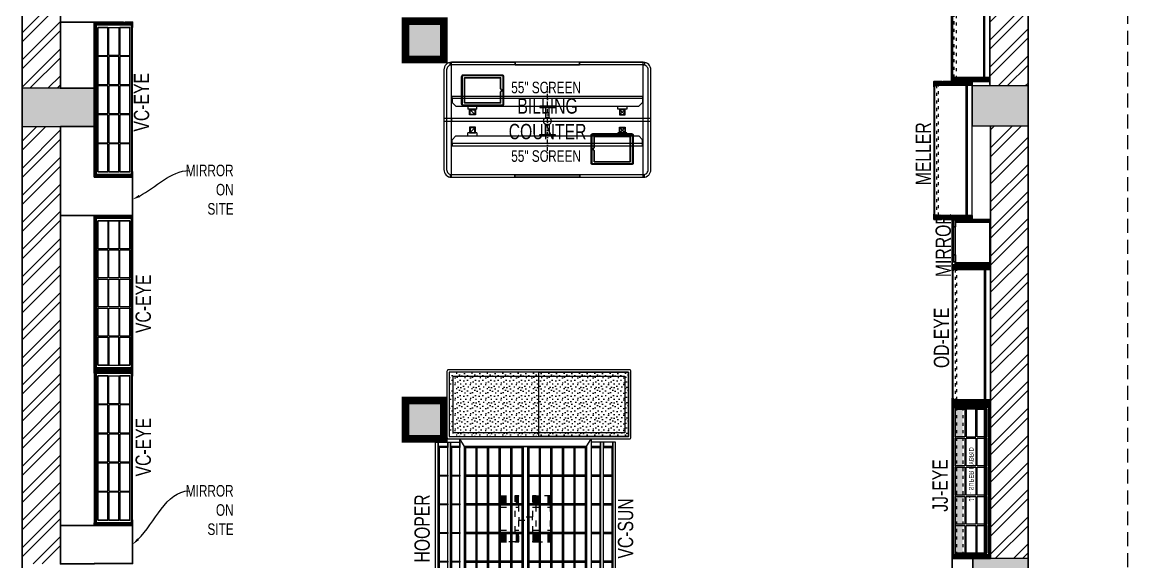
# Model space of a CAD drawing. Header units: feet. Extents: x 3067008 to 3074218, y -5466580 to -5451130.
# Drawn here: x 3067008 to 3074218, y -5462051 to -5458534 of the extents above; entities that cross this region are included whole.
import ezdxf
from ezdxf import colors
from ezdxf.entities.mleader import LeaderData, LeaderLine
from ezdxf.math import Vec2, Vec3

# ---------------------------------------------------------------- set-up
doc = ezdxf.new("R2010")
doc.units = ezdxf.units.FT
doc.header["$LTSCALE"] = 33
doc.header["$MEASUREMENT"] = 0
for name, pattern in [('a_p6_plan_L18$0$HIDDEN', [0.375, 0.25, -0.125]), ('ACAD_ISO03W100', [30, 12, -18]), ('DASHDOT2', [0.5, 0.25, -0.125, 0, -0.125]), ('HIDDEN2', [4.7625, 3.175, -1.5875]), ('HIDDENX2', [0.75, 0.5, -0.25])]:
    doc.linetypes.add(name, pattern=pattern)
for name, color, linetype, lineweight in [('A-COL', 243, 'Continuous', 9), ('beam', 90, 'Continuous', 9), ('column hatch', 5, 'Continuous', 0), ('LENS-DIM', 252, 'Continuous', 5), ('LENS-HATCH', 251, 'Continuous', 5), ('LENS-PARTITION', 21, 'Continuous', 25), ('LENS-TEXT', 31, 'Continuous', 5), ('LENS_TEXT', 31, 'Continuous', 5), ('LK-EQPMT', 3, 'Continuous', 18), ('LK-FF&E FLOOR', 1, 'Continuous', 9), ('LK-FF&E WALL', 1, 'Continuous', 9), ('LK-IT', 3, 'Continuous', 18), ('LK-MIRROR', 133, 'Continuous', 13), ('LN-ELEVATION-1', 81, 'Continuous', 25), ('LN-ELEVATION-2', 103, 'Continuous', 20), ('LN-ELEVATION-3', 125, 'Continuous', 18), ('LN-ELEVATION-4', 145, 'Continuous', 13), ('LN-ELEVATION-5', 167, 'Continuous', 5), ('LN-HATCH', 251, 'Continuous', 0), ('PLANO-TXT', 252, 'Continuous', 5)]:
    doc.layers.add(name, color=color, linetype=linetype, lineweight=lineweight)
doc.layers.add('A-WALL', color=1, linetype='Continuous')
doc.styles.add('LK TXT', font='GILC____.TTF', dxfattribs={"height": 100})
doc.styles.get("Standard").update_dxf_attribs({"font": 'GILC____.TTF'})
pattern_1 = [(45, (7858558.917, 3503823.203), (-4.4901280605, 4.4901280605), [])]
pattern_2 = [(45, (4208834.247, 1706614.74), (-4.4901280605, 4.4901280605), [])]
pattern_3 = [(45, (4209134.247, 1706614.74), (-4.4901280605, 4.4901280605), [])]
pattern_4 = [(45, (-22641017.7406, 5157647.994), (-4.4901280605, 4.4901280605), [])]
pattern_5 = [(45, (4210053.0415, 1706864.74), (-4.4901280605, 4.4901280605), [])]

# ---------------------------------------------------------------- blocks, each defined once
blk = doc.blocks.new('VC HD 1010')
at = {"layer": 'LN-HATCH', "ltscale": 0.5}
h = blk.add_hatch(dxfattribs=at)
h.set_pattern_fill('ANSI31', color=256, scale=2)
h.set_pattern_definition([(45, (3761554.586, 1795022.936), (-4.490128061, 4.490128061), [])])
h.paths.add_polyline_path([(-505.2, 24), (-505.2, -166), (-499.2, -166), (-499.2, -176), (-505.2, -176), (-505.2, -220), (-487.2, -220), (-487.2, 24)])
h = blk.add_hatch(dxfattribs=at)
h.set_pattern_fill('ANSI31', color=256, scale=2)
h.set_pattern_definition(pattern_1)
h.paths.add_polyline_path([(504.8, 24), (504.8, -166), (498.8, -166), (498.8, -176), (504.8, -176), (504.8, -220), (486.8, -220), (486.8, 24)])
h = blk.add_hatch(dxfattribs=at)
h.set_pattern_fill('ANSI31', color=256, scale=2)
h.set_pattern_definition([(45, (7858741.917, 3503823.203), (-4.4901280605, 4.4901280605), [])])
h.paths.add_polyline_path([(-470.2, -220), (-470.2, -226), (-505.2, -226), (-505.2, -220)])
h = blk.add_hatch(dxfattribs=at)
h.set_pattern_fill('ANSI31', color=256, scale=2)
h.set_pattern_definition(pattern_1)
h.paths.add_polyline_path([(476.8, -220), (476.8, -226), (511.8, -226), (511.8, -220)])
at = {"layer": 'LN-ELEVATION-1', "ltscale": 0.5}
for points in [[(-505.2, 24), (-505.2, -166), (-499.2, -166), (-499.2, -176), (-505.2, -176), (-505.2, -220), (-487.2, -220), (-487.2, 24)], [(486.8, 12), (-487.2, 12), (-487.2, 18), (486.8, 18)], [(504.8, 24), (504.8, -166), (498.8, -166), (498.8, -176), (504.8, -176), (504.8, -220), (486.8, -220), (486.8, 24)], [(-470.2, -220), (-470.2, -226), (-505.2, -226), (-505.2, -220)], [(469.8, -220), (469.8, -226), (504.8, -226), (504.8, -220)]]:
    blk.add_lwpolyline(points, close=True, dxfattribs=at)
at = {"layer": 'LN-ELEVATION-2', "ltscale": 0.5}
blk.add_lwpolyline([(470.2, 0), (-470.2, 0), (-470.2, -208), (470.2, -208)], close=True, dxfattribs=at)
at = {"layer": 'LN-ELEVATION-3', "ltscale": 0.5}
for p, q in [((-487.2, 24), (486.8, 24)), ((-470.2, -220), (469.8, -220)), ((469.8, -226), (-470.2, -226))]:
    blk.add_line(p, q, dxfattribs=at)
for points in [[(-470.2, 0), (-288.5, 0), (-288.5, -64), (-470.2, -64)], [(-280.5, 0), (-98.8, 0), (-98.8, -64), (-280.5, -64)], [(-90.8, 0), (90.8, 0), (90.8, -64), (-90.8, -64)], [(98.8, 0), (280.5, 0), (280.5, -64), (98.8, -64)], [(288.5, 0), (470.2, 0), (470.2, -64), (288.5, -64)], [(-470.2, -136), (-288.5, -136), (-288.5, -72), (-470.2, -72)], [(-280.5, -72), (-98.8, -72), (-98.8, -136), (-280.5, -136)], [(-90.8, -72), (90.8, -72), (90.8, -136), (-90.8, -136)], [(98.8, -72), (280.5, -72), (280.5, -136), (98.8, -136)], [(288.5, -72), (470.2, -72), (470.2, -136), (288.5, -136)], [(-470.2, -144), (-288.5, -144), (-288.5, -208), (-470.2, -208)], [(-280.5, -144), (-98.8, -144), (-98.8, -208), (-280.5, -208)], [(-90.8, -144), (90.8, -144), (90.8, -208), (-90.8, -208)], [(98.8, -144), (280.5, -144), (280.5, -208), (98.8, -208)], [(288.5, -144), (470.2, -144), (470.2, -208), (288.5, -208)]]:
    blk.add_lwpolyline(points, close=True, dxfattribs=at)
blk = doc.blocks.new('A$Ceb5d2849')
at = {"layer": 'column hatch'}
h = blk.add_hatch(color=8, dxfattribs=at)
h.dxf.hatch_style = 1
h.paths.add_polyline_path([(-1933, -259.4), (-2403, -259.4), (-2403, -529.4), (-1933, -529.4)])
h.paths.add_polyline_path([(-1933, -3449.4), (-2403, -3449.4), (-2403, -3699.4), (-1933, -3699.4)])
h = blk.add_hatch(color=8, dxfattribs=at)
h.dxf.hatch_style = 1
h.paths.add_polyline_path([(4157, -9854.4), (3532, -9854.4), (3532, -10131.4), (3842, -10131.4), (4157, -10131.4)])
h.paths.add_polyline_path([(4157, -6514.4), (3797, -6514.4), (3797, -6769.4), (4157, -6769.4)])
h.paths.add_polyline_path([(4157, -3434.4), (3792, -3434.4), (3792, -3694.4), (4157, -3694.4)])
h.paths.add_polyline_path([(4157, -224.4), (3787, -224.4), (3787, -474.4), (4157, -474.4)])
h = blk.add_hatch(color=8, dxfattribs=at)
h.dxf.hatch_style = 1
h.paths.add_polyline_path([(347, -3011.4), (97, -3011.4), (97, -3261.4), (347, -3261.4)])
h.paths.add_polyline_path([(347, -5484.4), (97, -5484.4), (97, -5734.4), (347, -5734.4)])
at = {"layer": 'LN-HATCH'}
h = blk.add_hatch(dxfattribs=at)
h.set_pattern_fill('ANSI32', color=256, scale=333, angle=180)
h.set_pattern_definition([(225, (-4855153.92, 5277309.77), (88.2999593, -88.2999593), []), (225, (-4855212.79, 5277309.77), (88.2999593, -88.2999593), [])])
edge = h.paths.add_edge_path()
edge.add_line((3912, -6821.4), (3912, -9854.4))
edge.add_line((3912, -9854.4), (4157, -9854.4))
edge.add_line((4157, -9854.4), (4157, -6769.4))
edge.add_line((4157, -6769.4), (3912, -6769.4))
edge = h.paths.add_edge_path()
edge.add_line((4157, -3694.4), (3912, -3694.4))
edge.add_line((3912, -3694.4), (3912, -6514.4))
edge.add_line((3912, -6514.4), (4157, -6514.4))
edge.add_line((4157, -6571.4), (4157, -3698.3))
h.paths.add_polyline_path([(4157, -474.4), (3907, -474.4), (3907, -3434.4), (4157, -3434.4)])
h.paths.add_polyline_path([(4157, 1955.6), (367, 1955.6), (367, 1705.6), (3907, 1705.6), (3907, -224.4), (4157, -224.4)])
edge = h.paths.add_edge_path()
edge.add_line((-2403, 2980.6), (-2153, 2980.6))
edge.add_line((-2183, 2980.6), (-2183, 4135.6))
edge.add_line((-2183, 4135.6), (-883, 4135.6))
edge.add_line((-883, 4135.6), (-883, 1705.6))
edge.add_line((-883, 1705.6), (132, 1705.6))
edge.add_line((132, 1705.6), (132, 1955.6))
edge.add_line((132, 1955.6), (-633, 1955.6))
edge.add_line((-633, 1955.6), (-633, 4385.6))
edge.add_line((-633, 4385.6), (-2403, 4385.6))
edge.add_line((-2403, 4385.6), (-2403, 2987.8))
edge = h.paths.add_edge_path()
edge.add_line((-2403, 2698.6), (-2403, -291.4))
edge.add_line((-2403, -259.4), (-2183, -259.4))
edge.add_line((-2183, -259.4), (-2183, 2695.6))
edge.add_line((-2183, 2695.6), (-2403, 2695.6))
h.paths.add_polyline_path([(-2153, -529.4), (-2403, -529.4), (-2403, -3449.4), (-2153, -3449.4)])
edge = h.paths.add_edge_path()
edge.add_line((-2403, -6548.4), (-2153, -6548.4))
edge.add_line((-2153, -6571.4), (-2153, -3699.4))
edge.add_line((-2153, -3699.4), (-2403, -3699.4))
edge.add_line((-2403, -3699.4), (-2403, -6571.4))
edge = h.paths.add_edge_path()
edge.add_line((-2403, -6791.4), (-2403, -9911.4))
edge.add_line((-2403, -9876.4), (-2153, -9876.4))
edge.add_line((-2153, -9876.4), (-2153, -6796.4))
edge.add_line((-2153, -6796.4), (-2403, -6796.4))
at = {"layer": 'A-COL'}
for p, q in [((-1933, -3449.4), (-2403, -3449.4)), ((-1933, -3699.4), (-1933, -3449.4)), ((4157, -3434.4), (3792, -3434.4)), ((3792, -3434.4), (3792, -3694.4)), ((3907, -3424.4), (3907, -3434.4)), ((-2403, -3699.4), (-1933, -3699.4)), ((3792, -3694.4), (4157, -3694.4)), ((4157, -6514.4), (3797, -6514.4)), ((3797, -6514.4), (3797, -6769.4))]:
    blk.add_line(p, q, dxfattribs=at)
for points in [[(347, -3011.4), (97, -3011.4), (97, -3261.4), (347, -3261.4)], [(347, -5484.4), (97, -5484.4), (97, -5734.4), (347, -5734.4)]]:
    blk.add_lwpolyline(points, close=True, dxfattribs=at)
at = {"layer": 'A-WALL'}
for p, q in [((-2403, -10131.4), (-2403, 4385.6)), ((4157, 1955.6), (4157, -10131.4)), ((3907, -474.4), (3907, -3424.4)), ((-2153, -3449.4), (-2153, -529.4)), ((-2153, -6548.4), (-2153, -3699.4)), ((3912, -3694.4), (3912, -6514.4))]:
    blk.add_line(p, q, dxfattribs=at)
at = {"layer": 'beam', "linetype": 'a_p6_plan_L18$0$HIDDEN', "lineweight": 5, "ltscale": 11}
blk.add_lwpolyline([(-2403, -10131.4), (-2403, -11061.4), (4807, -11061.4), (4807, 1955.6), (4157, 1955.6)], dxfattribs=at)
blk = doc.blocks.new('MIRROR')
at = {"layer": 'LN-HATCH', "ltscale": 0.5}
h = blk.add_hatch(dxfattribs=at)
h.set_pattern_fill('ANSI31', color=256, scale=2)
h.set_pattern_definition([(45, (4060433.7416, 1708720.787), (-4.4901280605, 4.4901280605), [])])
h.paths.add_polyline_path([(212.9, 101.3), (230.9, 101.3), (230.9, -127.7), (212.9, -127.7)])
h.paths.add_polyline_path([(230.9, 95.3), (494.9, 95.3), (494.9, 101.3), (230.9, 101.3)])
h.paths.add_polyline_path([(512.9, 101.3), (494.9, 101.3), (494.9, -127.7), (512.9, -127.7)])
at = {"layer": 'Defpoints'}
blk.add_lwpolyline([(512.9, 101.3), (212.9, 101.3), (212.9, -148.7), (512.9, -148.7)], close=True, dxfattribs=at)
at = {"layer": 'LN-ELEVATION-1'}
for points in [[(212.9, 101.3), (230.9, 101.3), (230.9, -127.7), (212.9, -127.7)], [(230.9, 95.3), (494.9, 95.3), (494.9, 101.3), (230.9, 101.3)], [(512.9, 101.3), (494.9, 101.3), (494.9, -127.7), (512.9, -127.7)], [(259.9, -141.7), (259.9, -127.7), (214.9, -127.7), (214.9, -148.7), (223.9, -148.7), (223.9, -147.2), (216.4, -147.2), (216.4, -141.7)], [(442.9, -141.7), (442.9, -127.7), (487.9, -127.7), (487.9, -148.7), (478.9, -148.7), (478.9, -147.2), (486.4, -147.2), (486.4, -141.7)], [(504.9, -148.7), (504.9, -147.2), (509.4, -147.2), (509.4, -129.2), (487.9, -129.2), (487.9, -127.7), (510.9, -127.7), (510.9, -148.7)]]:
    blk.add_lwpolyline(points, close=True, dxfattribs=at)
at = {"layer": 'LN-ELEVATION-2', "color": 4, "lineweight": 0}
blk.add_lwpolyline([(216.4, -141.7), (486.4, -141.7), (486.4, -147.2), (216.4, -147.2)], close=True, dxfattribs=at)
at = {"layer": 'LN-ELEVATION-2'}
blk.add_lwpolyline([(259.9, -141.7), (442.9, -141.7), (442.9, -127.7), (259.9, -127.7)], close=True, dxfattribs=at)
at = {"layer": 'LN-ELEVATION-4', "ltscale": 0.5}
blk.add_line((478.9, -148.7), (223.9, -148.7), dxfattribs=at)
blk = doc.blocks.new('JJ SH 900')
at = {"layer": 'LN-HATCH', "ltscale": 0.5}
h = blk.add_hatch(dxfattribs=at)
h.set_pattern_fill('ANSI31', color=256, scale=50)
h.paths.add_polyline_path([(-911.8, 0), (-911.8, -190), (-905.8, -190), (-905.8, -200), (-911.8, -200), (-911.8, -244), (-886.8, -244), (-886.8, 0)])
h = blk.add_hatch(dxfattribs=at)
h.set_pattern_fill('ANSI31', color=256, scale=2)
h.set_pattern_definition(pattern_2)
h.paths.add_polyline_path([(-11.8, 0), (-11.8, -190), (-17.8, -190), (-17.8, -200), (-11.8, -200), (-11.8, -244), (-36.8, -244), (-36.8, 0)])
h = blk.add_hatch(dxfattribs=at)
h.set_pattern_fill('ANSI31', color=256, scale=2)
h.set_pattern_definition(pattern_3)
h.paths.add_polyline_path([(-36.8, -40), (-886.8, -40), (-886.8, -34), (-36.8, -34)])
h = blk.add_hatch(dxfattribs=at)
h.set_pattern_fill('ANSI31', color=256, scale=2)
h.set_pattern_definition(pattern_3)
h.paths.add_polyline_path([(-876.8, -244), (-876.8, -250), (-911.8, -250), (-911.8, -244)])
h = blk.add_hatch(dxfattribs=at)
h.set_pattern_fill('ANSI31', color=256, scale=2)
h.set_pattern_definition(pattern_2)
h.paths.add_polyline_path([(-46.8, -244), (-46.8, -250), (-11.8, -250), (-11.8, -244)])
at = {"layer": 'LN-ELEVATION-1', "ltscale": 0.5}
for points in [[(-911.8, 0), (-911.8, -190), (-905.8, -190), (-905.8, -200), (-911.8, -200), (-911.8, -244), (-886.8, -244), (-886.8, 0)], [(-11.8, 0), (-11.8, -190), (-17.8, -190), (-17.8, -200), (-11.8, -200), (-11.8, -244), (-36.8, -244), (-36.8, 0)], [(-36.8, -40), (-886.8, -40), (-886.8, -34), (-36.8, -34)], [(-876.8, -244), (-876.8, -250), (-911.8, -250), (-911.8, -244)], [(-46.8, -244), (-46.8, -250), (-11.8, -250), (-11.8, -244)]]:
    blk.add_lwpolyline(points, close=True, dxfattribs=at)
at = {"layer": 'LN-ELEVATION-3', "ltscale": 0.5}
for p, q in [((-886.8, 0), (-36.8, 0)), ((-876.8, -244), (-46.8, -244)), ((-46.8, -250), (-876.8, -250))]:
    blk.add_line(p, q, dxfattribs=at)
at = {"layer": 'LN-ELEVATION-4', "linetype": 'ACAD_ISO03W100', "ltscale": 0.05}
blk.add_lwpolyline([(-886.8, -220), (-36.8, -220), (-36.8, -232), (-886.8, -232)], close=True, dxfattribs=at)
blk = doc.blocks.new('ffgd')
at = {"layer": 'LN-ELEVATION-4', "linetype": 'ACAD_ISO03W100', "ltscale": 0.1}
blk.add_lwpolyline([(0, 47.3), (0, -41.5), (-20, -41.5), (-20, 47.3)], close=True, dxfattribs=at)
at = {"layer": 'LN-ELEVATION-5', "linetype": 'ACAD_ISO03W100', "ltscale": 0.1}
for p, q in [((-159.9, 165.7), (-159.9, 47.3)), ((-159.7, 165.7), (-159.7, 47.3)), ((-159.4, 165.7), (-159.4, 47.3)), ((-159, 165.7), (-159, 47.3)), ((-158.5, 165.7), (-158.5, 47.3)), ((-157.9, 165.7), (-157.9, 47.3)), ((-157.1, 165.7), (-157.1, 47.3)), ((-156.1, 165.7), (-156.1, 47.3)), ((-154.1, 165.7), (-154.1, 47.3)), ((-151.1, 165.7), (-151.1, 47.3)), ((-146.1, 165.7), (-146.1, 47.3)), ((-141.1, 165.7), (-141.1, 47.3)), ((-135.1, 165.7), (-135.1, 47.3)), ((-128.1, 165.7), (-128.1, 47.3)), ((-120.1, 165.7), (-120.1, 47.3)), ((-111.1, 165.7), (-111.1, 47.3)), ((-102.1, 165.7), (-102.1, 47.3)), ((-85, 165.7), (-85, 47.3)), ((65, 165.7), (65, 47.3)), ((82.1, 165.7), (82.1, 47.3)), ((91.1, 165.7), (91.1, 47.3)), ((100.1, 165.7), (100.1, 47.3)), ((108.1, 165.7), (108.1, 47.3)), ((115.1, 165.7), (115.1, 47.3)), ((121.1, 165.7), (121.1, 47.3)), ((126.1, 165.7), (126.1, 47.3)), ((131.1, 165.7), (131.1, 47.3)), ((134.1, 165.7), (134.1, 47.3)), ((136.1, 165.7), (136.1, 47.3)), ((137.1, 165.7), (137.1, 47.3)), ((137.9, 165.7), (137.9, 47.3)), ((138.5, 165.7), (138.5, 47.3)), ((139, 165.7), (139, 47.3)), ((139.4, 165.7), (139.4, 47.3)), ((139.7, 165.7), (139.7, 47.3)), ((139.9, 165.7), (139.9, 47.3)), ((-159.9, -41.5), (-159.9, -159.9)), ((-159.7, -41.5), (-159.7, -159.9)), ((-159.4, -41.5), (-159.4, -159.9)), ((-159, -41.5), (-159, -159.9)), ((-158.5, -41.5), (-158.5, -159.9)), ((-157.9, -41.5), (-157.9, -159.9)), ((-157.1, -41.5), (-157.1, -159.9)), ((-156.1, -41.5), (-156.1, -159.9)), ((-154.1, -41.5), (-154.1, -159.9)), ((-151.1, -41.5), (-151.1, -159.9)), ((-146.1, -41.5), (-146.1, -159.9)), ((-141.1, -41.5), (-141.1, -159.9)), ((-135.1, -41.5), (-135.1, -159.9)), ((-128.1, -41.5), (-128.1, -159.9)), ((-120.1, -41.5), (-120.1, -159.9)), ((-111.1, -41.5), (-111.1, -159.9)), ((-102.1, -41.5), (-102.1, -159.9)), ((-85, -41.5), (-85, -159.9)), ((65, -41.5), (65, -159.9)), ((82.1, -41.5), (82.1, -159.9)), ((91.1, -41.5), (91.1, -159.9)), ((100.1, -41.5), (100.1, -159.9)), ((108.1, -41.5), (108.1, -159.9)), ((115.1, -41.5), (115.1, -159.9)), ((121.1, -41.5), (121.1, -159.9)), ((126.1, -41.5), (126.1, -159.9)), ((131.1, -41.5), (131.1, -159.9)), ((134.1, -41.5), (134.1, -159.9)), ((136.1, -41.5), (136.1, -159.9)), ((137.1, -41.5), (137.1, -159.9)), ((137.9, -41.5), (137.9, -159.9)), ((138.5, -41.5), (138.5, -159.9)), ((139, -41.5), (139, -159.9)), ((139.4, -41.5), (139.4, -159.9)), ((139.7, -41.5), (139.7, -159.9)), ((139.9, -41.5), (139.9, -159.9))]:
    blk.add_line(p, q, dxfattribs=at)
for points in [[(140, 73), (140, 165.7), (-160, 165.7), (-160, 73)], [(140, -67.1), (140, -159.9), (-160, -159.9), (-160, -67.1)]]:
    blk.add_lwpolyline(points, dxfattribs=at)
for points in [[(140, 73), (140, 47.3), (-160, 47.3), (-160, 73)], [(140, -41.5), (140, -67.1), (-160, -67.1), (-160, -41.5)]]:
    blk.add_lwpolyline(points, close=True, dxfattribs=at)
blk = doc.blocks.new('EURO 1040 x 1175')
at = {"layer": 'LN-ELEVATION-1'}
for points in [[(-470, -327.4), (470, -327.4), (470, 467.6), (-470, 467.6)], [(-470, 85.1), (470, 85.1), (470, 467.6), (-470, 467.6)], [(-283.2, 85.1), (-277.2, 85.1), (-277.2, 467.6), (-283.2, 467.6)], [(-96.4, 85.1), (-90.4, 85.1), (-90.4, 467.6), (-96.4, 467.6)], [(90.4, 85.1), (96.4, 85.1), (96.4, 467.6), (90.4, 467.6)], [(277.2, 85.1), (283.2, 85.1), (283.2, 467.6), (277.2, 467.6)], [(-470, 386.6), (-283.2, 386.6), (-283.2, 392.6), (-470, 392.6)], [(-277.2, 386.6), (-96.4, 386.6), (-96.4, 392.6), (-277.2, 392.6)], [(-90.4, 386.6), (90.4, 386.6), (90.4, 392.6), (-90.4, 392.6)], [(96.4, 386.6), (277.2, 386.6), (277.2, 392.6), (96.4, 392.6)], [(283.2, 386.6), (470, 386.6), (470, 392.6), (283.2, 392.6)], [(-470, 311.2), (-283.2, 311.2), (-283.2, 317.2), (-470, 317.2)], [(-277.2, 311.2), (-96.4, 311.2), (-96.4, 317.2), (-277.2, 317.2)], [(-90.4, 311.2), (90.4, 311.2), (90.4, 317.2), (-90.4, 317.2)], [(96.4, 311.2), (277.2, 311.2), (277.2, 317.2), (96.4, 317.2)], [(283.2, 311.2), (470, 311.2), (470, 317.2), (283.2, 317.2)], [(-470, 235.8), (-283.2, 235.8), (-283.2, 241.8), (-470, 241.8)], [(-277.2, 235.8), (-96.4, 235.8), (-96.4, 241.8), (-277.2, 241.8)], [(-90.4, 235.8), (90.4, 235.8), (90.4, 241.8), (-90.4, 241.8)], [(96.4, 235.8), (277.2, 235.8), (277.2, 241.8), (96.4, 241.8)], [(283.2, 235.8), (470, 235.8), (470, 241.8), (283.2, 241.8)], [(-470, 160.4), (-283.2, 160.4), (-283.2, 166.4), (-470, 166.4)], [(-277.2, 160.4), (-96.4, 160.4), (-96.4, 166.4), (-277.2, 166.4)], [(-90.4, 160.4), (90.4, 160.4), (90.4, 166.4), (-90.4, 166.4)], [(96.4, 160.4), (277.2, 160.4), (277.2, 166.4), (96.4, 166.4)], [(283.2, 160.4), (470, 160.4), (470, 166.4), (283.2, 166.4)], [(-470, 85.1), (470, 85.1), (470, 55.1), (-470, 55.1)], [(-470, 55.1), (470, 55.1), (470, -327.4), (-470, -327.4)], [(-283.2, 55.1), (-277.2, 55.1), (-277.2, -327.4), (-283.2, -327.4)], [(-96.4, 55.1), (-90.4, 55.1), (-90.4, -327.4), (-96.4, -327.4)], [(90.4, 55.1), (96.4, 55.1), (96.4, -327.4), (90.4, -327.4)], [(277.2, 55.1), (283.2, 55.1), (283.2, -327.4), (277.2, -327.4)], [(-470, -20.3), (-283.2, -20.3), (-283.2, -26.3), (-470, -26.3)], [(-277.2, -20.3), (-96.4, -20.3), (-96.4, -26.3), (-277.2, -26.3)], [(-90.4, -20.3), (90.4, -20.3), (90.4, -26.3), (-90.4, -26.3)], [(96.4, -20.3), (277.2, -20.3), (277.2, -26.3), (96.4, -26.3)], [(283.2, -20.3), (470, -20.3), (470, -26.3), (283.2, -26.3)], [(-470, -95.7), (-283.2, -95.7), (-283.2, -101.7), (-470, -101.7)], [(-277.2, -95.7), (-96.4, -95.7), (-96.4, -101.7), (-277.2, -101.7)], [(-90.4, -95.7), (90.4, -95.7), (90.4, -101.7), (-90.4, -101.7)], [(96.4, -95.7), (277.2, -95.7), (277.2, -101.7), (96.4, -101.7)], [(283.2, -95.7), (470, -95.7), (470, -101.7), (283.2, -101.7)], [(-470, -171.1), (-283.2, -171.1), (-283.2, -177.1), (-470, -177.1)], [(-277.2, -171.1), (-96.4, -171.1), (-96.4, -177.1), (-277.2, -177.1)], [(-90.4, -171.1), (90.4, -171.1), (90.4, -177.1), (-90.4, -177.1)], [(96.4, -171.1), (277.2, -171.1), (277.2, -177.1), (96.4, -177.1)], [(283.2, -171.1), (470, -171.1), (470, -177.1), (283.2, -177.1)], [(-470, -246.4), (-283.2, -246.4), (-283.2, -252.4), (-470, -252.4)], [(-277.2, -246.4), (-96.4, -246.4), (-96.4, -252.4), (-277.2, -252.4)], [(-90.4, -246.4), (90.4, -246.4), (90.4, -252.4), (-90.4, -252.4)], [(96.4, -246.4), (277.2, -246.4), (277.2, -252.4), (96.4, -252.4)], [(283.2, -246.4), (470, -246.4), (470, -252.4), (283.2, -252.4)]]:
    blk.add_lwpolyline(points, close=True, dxfattribs=at)
for points in [[(-283.2, 461.6), (-464, 461.6), (-464, 317.2)], [(-96.4, 461.6), (-277.2, 461.6)], [(90.4, 461.6), (-90.4, 461.6)], [(277.2, 461.6), (96.4, 461.6)], [(464, 317.2), (464, 461.6), (283.2, 461.6)], [(-464, 311.2), (-464, 241.8)], [(464, 241.8), (464, 311.2)], [(-464, 235.8), (-464, 166.4)], [(464, 166.4), (464, 235.8)], [(-464, 160.4), (-464, 91.1), (-283.2, 91.1)], [(283.2, 91.1), (464, 91.1), (464, 160.4)], [(-277.2, 91.1), (-96.4, 91.1)], [(-90.4, 91.1), (90.4, 91.1)], [(96.4, 91.1), (277.2, 91.1)], [(-464, -20.3), (-464, 49.1), (-283.2, 49.1)], [(-277.2, 49.1), (-96.4, 49.1)], [(-90.4, 49.1), (90.4, 49.1)], [(96.4, 49.1), (277.2, 49.1)], [(283.2, 49.1), (464, 49.1), (464, -20.3)], [(-464, -95.7), (-464, -26.3)], [(464, -26.3), (464, -95.7)], [(-464, -171.1), (-464, -101.7)], [(464, -101.7), (464, -171.1)], [(-283.2, -321.4), (-464, -321.4), (-464, -177.1)], [(464, -177.1), (464, -321.4), (283.2, -321.4)], [(-96.4, -321.4), (-277.2, -321.4)], [(90.4, -321.4), (-90.4, -321.4)], [(277.2, -321.4), (96.4, -321.4)]]:
    blk.add_lwpolyline(points, dxfattribs=at)
at = {"layer": 'LN-ELEVATION-2'}
blk.add_lwpolyline([(-520, -357.4), (520, -357.4), (520, 497.6), (-520, 497.6)], close=True, dxfattribs=at)
for points in [[(-470, 467.6), (-520, 497.6)], [(470, 467.6), (520, 497.6)], [(-470, -327.4), (-520, -357.4)], [(470, -327.4), (520, -357.4)]]:
    blk.add_lwpolyline(points, dxfattribs=at)
at = {"layer": 'LN-ELEVATION-3'}
for points in [[(-500, 559.6), (500, 559.6), (500, 577.6), (-500, 577.6)], [(-500, 497.6), (-470, 497.6), (-470, 559.6), (-500, 559.6)], [(470, 497.6), (500, 497.6), (500, 559.6), (470, 559.6)], [(-500, -357.4), (-470, -357.4), (-470, -419.4), (-500, -419.4)], [(470, -357.4), (500, -357.4), (500, -419.4), (470, -419.4)], [(-500, -419.4), (500, -419.4), (500, -437.4), (-500, -437.4)]]:
    blk.add_lwpolyline(points, close=True, dxfattribs=at)
at = {"layer": 'LN-ELEVATION-4'}
for points in [[(-500, 639.6), (500, 639.6), (500, 657.6), (-500, 657.6)], [(-500, 577.6), (-470, 577.6), (-470, 639.6), (-500, 639.6)], [(470, 577.6), (500, 577.6), (500, 639.6), (470, 639.6)], [(-470, 497.6), (-464, 497.6), (-464, 559.6), (-470, 559.6)], [(-464, 553.6), (-283.2, 553.6), (-283.2, 559.6), (-464, 559.6)], [(-283.2, 497.6), (-277.2, 497.6), (-277.2, 559.6), (-283.2, 559.6)], [(-277.2, 553.6), (-96.4, 553.6), (-96.4, 559.6), (-277.2, 559.6)], [(-96.4, 497.6), (-90.4, 497.6), (-90.4, 559.6), (-96.4, 559.6)], [(-90.4, 553.6), (90.4, 553.6), (90.4, 559.6), (-90.4, 559.6)], [(90.4, 497.6), (96.4, 497.6), (96.4, 559.6), (90.4, 559.6)], [(96.4, 553.6), (277.2, 553.6), (277.2, 559.6), (96.4, 559.6)], [(277.2, 497.6), (283.2, 497.6), (283.2, 559.6), (277.2, 559.6)], [(283.2, 553.6), (464, 553.6), (464, 559.6), (283.2, 559.6)], [(464, 497.6), (470, 497.6), (470, 559.6), (464, 559.6)], [(-470, -357.4), (-464, -357.4), (-464, -419.4), (-470, -419.4)], [(-283.2, -357.4), (-277.2, -357.4), (-277.2, -419.4), (-283.2, -419.4)], [(-96.4, -357.4), (-90.4, -357.4), (-90.4, -419.4), (-96.4, -419.4)], [(90.4, -357.4), (96.4, -357.4), (96.4, -419.4), (90.4, -419.4)], [(277.2, -357.4), (283.2, -357.4), (283.2, -419.4), (277.2, -419.4)], [(464, -357.4), (470, -357.4), (470, -419.4), (464, -419.4)], [(-464, -413.4), (-283.2, -413.4), (-283.2, -419.4), (-464, -419.4)], [(-277.2, -413.4), (-96.4, -413.4), (-96.4, -419.4), (-277.2, -419.4)], [(-90.4, -413.4), (90.4, -413.4), (90.4, -419.4), (-90.4, -419.4)], [(96.4, -413.4), (277.2, -413.4), (277.2, -419.4), (96.4, -419.4)], [(283.2, -413.4), (464, -413.4), (464, -419.4), (283.2, -419.4)], [(-500, -437.4), (-470, -437.4), (-470, -499.4), (-500, -499.4)], [(-500, -499.4), (500, -499.4), (500, -517.4), (-500, -517.4)], [(470, -437.4), (500, -437.4), (500, -499.4), (470, -499.4)]]:
    blk.add_lwpolyline(points, close=True, dxfattribs=at)
at = {"layer": 'LN-ELEVATION-5'}
for points in [[(-470, 577.6), (-464, 577.6), (-464, 639.6), (-470, 639.6)], [(-464, 633.6), (-283.2, 633.6), (-283.2, 639.6), (-464, 639.6)], [(-283.2, 577.6), (-277.2, 577.6), (-277.2, 639.6), (-283.2, 639.6)], [(-277.2, 633.6), (-96.4, 633.6), (-96.4, 639.6), (-277.2, 639.6)], [(-96.4, 577.6), (-90.4, 577.6), (-90.4, 639.6), (-96.4, 639.6)], [(-90.4, 633.6), (90.4, 633.6), (90.4, 639.6), (-90.4, 639.6)], [(90.4, 577.6), (96.4, 577.6), (96.4, 639.6), (90.4, 639.6)], [(96.4, 633.6), (277.2, 633.6), (277.2, 639.6), (96.4, 639.6)], [(277.2, 577.6), (283.2, 577.6), (283.2, 639.6), (277.2, 639.6)], [(283.2, 633.6), (464, 633.6), (464, 639.6), (283.2, 639.6)], [(464, 577.6), (470, 577.6), (470, 639.6), (464, 639.6)], [(-470, -437.4), (-464, -437.4), (-464, -499.4), (-470, -499.4)], [(-464, -493.4), (-283.2, -493.4), (-283.2, -499.4), (-464, -499.4)], [(-283.2, -437.4), (-277.2, -437.4), (-277.2, -499.4), (-283.2, -499.4)], [(-277.2, -493.4), (-96.4, -493.4), (-96.4, -499.4), (-277.2, -499.4)], [(-96.4, -437.4), (-90.4, -437.4), (-90.4, -499.4), (-96.4, -499.4)], [(-90.4, -493.4), (90.4, -493.4), (90.4, -499.4), (-90.4, -499.4)], [(90.4, -437.4), (96.4, -437.4), (96.4, -499.4), (90.4, -499.4)], [(96.4, -493.4), (277.2, -493.4), (277.2, -499.4), (96.4, -499.4)], [(277.2, -437.4), (283.2, -437.4), (283.2, -499.4), (277.2, -499.4)], [(283.2, -493.4), (464, -493.4), (464, -499.4), (283.2, -499.4)], [(464, -437.4), (470, -437.4), (470, -499.4), (464, -499.4)]]:
    blk.add_lwpolyline(points, close=True, dxfattribs=at)
at = {"layer": 'LENS-DIM'}
blk.add_blockref('ffgd', (10, 67.1), dxfattribs=at)
blk = doc.blocks.new('I-PAD Frame')
at = {"color": 3, "linetype": 'Continuous'}
blk.add_lwpolyline([(357868.7, -232321.1), (358122.7, -232321.1, 0.414214), (358132.7, -232311.1), (358132.7, -232129.1, 0.414214), (358122.7, -232119.1), (357868.7, -232119.1, 0.414214), (357858.7, -232129.1), (357858.7, -232311.1, 0.414214)], format="xyb", close=True, dxfattribs=at)
at = {"color": 3, "linetype": 'Continuous', "lineweight": 25}
blk.add_lwpolyline([(358113.2, -232229.7), (358113.2, -232302.1), (357878.2, -232302.1), (357878.2, -232138.1), (358113.2, -232138.1), (358113.2, -232210.6, 0.327538), (358114.6, -232212.5, -0.733799), (358114.6, -232227.8, 0.327538)], format="xyb", close=True, dxfattribs=at)
blk = doc.blocks.new('Billing Counter-1350')
at = {"color": 5, "linetype": 'HIDDENX2', "ltscale": 0.025}
for p, q in [((-625, -375), (-625, 375)), ((625, -375), (625, 375))]:
    blk.add_line(p, q, dxfattribs=at)
at = {"color": 0, "linetype": 'Continuous'}
for p, q in [((625, 375), (-625, 375)), ((675, -325), (675, 325)), ((-625, -375), (625, -375))]:
    blk.add_line(p, q, dxfattribs=at)
at = {"color": 2, "linetype": 'Continuous'}
blk.add_line((624, -375), (625, -375), dxfattribs=at)
at = {"color": 2, "linetype": 'HIDDENX2', "ltscale": 0.025}
for points in [[(-633, 375), (-212.4, 375), (-212.4, 358), (-633, 358)], [(210.3, 375), (-210.3, 375), (-210.3, 358), (210.3, 358)], [(212.3, 375), (632.9, 375), (632.9, 358), (212.3, 358)], [(-633, -375), (-212.4, -375), (-212.4, -358), (-633, -358)], [(210.3, -375), (-210.3, -375), (-210.3, -358), (210.3, -358)], [(212.3, -375), (632.9, -375), (632.9, -358), (212.3, -358)]]:
    blk.add_lwpolyline(points, close=True, dxfattribs=at)
at = {"color": 5, "linetype": 'Continuous'}
for points in [[(-555.9, 97.3), (-288.9, 97.3), (-288.9, 286.2), (-555.9, 286.2)], [(555.9, -97.3), (288.9, -97.3), (288.9, -286.2), (555.9, -286.2)]]:
    blk.add_lwpolyline(points, close=True, dxfattribs=at)
at = {"color": 5, "linetype": 'HIDDENX2', "ltscale": 0.025}
blk.add_lwpolyline([(625, 8.5), (-625, 8.5), (-625, -8.5), (625, -8.5)], close=True, dxfattribs=at)
at = {"color": 0, "linetype": 'Continuous'}
for centre, start, end in [((-625, 325), 90, 180), ((625, 325), 0, 90), ((625, -325), 270, 0)]:
    blk.add_arc(centre, 50, start, end, dxfattribs=at)
at = {"layer": 'LN-ELEVATION-2'}
blk.add_line((-675, 325), (-675, -325), dxfattribs=at)
for points in [[(625, 375), (-625, 375, 0.414214), (-675, 325), (-675, -325, 0.414214), (-625, -375), (625, -375, 0.414214), (675, -325), (675, 325, 0.414214)], [(625, 357), (-625, 357, 0.414214), (-657, 325), (-657, -325, 0.414214), (-625, -357), (625, -357, 0.414214), (657, -325), (657, 325, 0.414214)]]:
    blk.add_lwpolyline(points, format="xyb", close=True, dxfattribs=at)
blk.add_lwpolyline([(-675, -8.5), (675, -8.5), (675, 8.5), (-675, 8.5)], close=True, dxfattribs=at)
blk.add_arc((-625, -325), 50, 180, 270, dxfattribs=at)
at = {"color": 2, "linetype": 'Continuous', "xscale": -1, "rotation": 180}
blk.add_blockref('I-PAD Frame', (-358418.2, -232028.4), dxfattribs=at)
at = {"color": 2, "linetype": 'Continuous', "xscale": -1}
blk.add_blockref('I-PAD Frame', (358418.2, 232028.4), dxfattribs=at)
at = {"layer": 'LENS-TEXT', "color": 0, "linetype": 'Continuous', "ltscale": 3, "insert": (1, 5.6), "char_height": 100, "attachment_point": 5, "style": 'LK TXT'}
blk.add_mtext_dynamic_manual_height_columns('BILLING COUNTER', width=353.056, gutter_width=0.5, heights=[0], dxfattribs=at)
blk = doc.blocks.new('55INCH')
at = {"layer": 'LK-EQPMT', "ltscale": 12}
for p, q in [((2111558.8, 1135690.5), (2111583.2, 1135690.5)), ((2111583.2, 1135690.5), (2111607.7, 1135666)), ((2111607.7, 1134473.9), (2111607.7, 1135666)), ((2111607.7, 1135587.9), (2111627.2, 1135587.9)), ((2111627.2, 1135587.9), (2111627.2, 1135529.3)), ((2111627.2, 1135529.3), (2111607.7, 1135529.3)), ((2111627.2, 1134610.6), (2111607.7, 1134610.6)), ((2111627.2, 1134610.6), (2111627.2, 1134552)), ((2111607.7, 1134552), (2111627.2, 1134552)), ((2111558.8, 1134449.5), (2111583.2, 1134449.5)), ((2111583.2, 1134449.5), (2111607.7, 1134473.9))]:
    blk.add_line(p, q, dxfattribs=at)
at = {"layer": 'LK-EQPMT'}
for p, q in [((2111661.6, 1135543.3), (2111631, 1135573.9)), ((2111661.6, 1135573.9), (2111631, 1135543.3)), ((2111661.6, 1134597.1), (2111631, 1134566.5))]:
    blk.add_line(p, q, dxfattribs=at)
at = {"layer": 'LK-EQPMT', "ltscale": 12}
blk.add_lwpolyline([(2111542.6, 1135690.5), (2111558.8, 1135690.5), (2111558.8, 1134449.5), (2111542.6, 1134449.5)], close=True, dxfattribs=at)
at = {"layer": 'LK-EQPMT'}
for points in [[(2111627.2, 1135577.7), (2111627.2, 1135539.5), (2111665.4, 1135539.5), (2111665.4, 1135577.7)], [(2111631, 1135573.9), (2111631, 1135543.3), (2111661.6, 1135543.3), (2111661.6, 1135573.9)], [(2111627.2, 1134562.7), (2111627.2, 1134600.9), (2111665.4, 1134600.9), (2111665.4, 1134562.7)], [(2111631, 1134566.5), (2111631, 1134597.1), (2111661.6, 1134597.1), (2111661.6, 1134566.5)]]:
    blk.add_lwpolyline(points, close=True, dxfattribs=at)
blk = doc.blocks.new('JJ SHD 1010')
h = blk.add_hatch(color=177)
h.dxf.hatch_style = 1
h.paths.add_polyline_path([(992, 68), (25, 68), (25, 18), (992, 18)])
at = {"layer": 'LN-HATCH', "ltscale": 0.5}
h = blk.add_hatch(dxfattribs=at)
h.set_pattern_fill('ANSI31', color=256, scale=2)
h.set_pattern_definition(pattern_4)
h.paths.add_polyline_path([(7, 250), (7, 60), (13, 60), (13, 50), (7, 50), (7, 6), (25, 6), (25, 250)])
h = blk.add_hatch(dxfattribs=at)
h.set_pattern_fill('ANSI31', color=256, scale=2)
h.set_pattern_definition([(45, (-26738022.0714, 3448847.7265), (-4.4901280605, 4.4901280605), [])])
h.paths.add_polyline_path([(1017, 250), (1017, 60), (1011, 60), (1011, 50), (1017, 50), (1017, 6), (999, 6), (999, 250)])
h = blk.add_hatch(dxfattribs=at)
h.set_pattern_fill('ANSI31', color=256, scale=2)
h.set_pattern_definition(pattern_5)
h.paths.add_polyline_path([(882, 210), (32, 210), (32, 216), (882, 216)])
h = blk.add_hatch(dxfattribs=at)
h.set_pattern_fill('ANSI31', color=256, scale=2)
h.set_pattern_definition(pattern_4)
h.paths.add_polyline_path([(35, 6), (35, 0), (7, 0), (7, 6)])
h = blk.add_hatch(dxfattribs=at)
h.set_pattern_fill('ANSI31', color=256, scale=2)
h.set_pattern_definition(pattern_5)
h.paths.add_polyline_path([(42, 6), (42, 0), (7, 0), (7, 6)])
h = blk.add_hatch(dxfattribs=at)
h.set_pattern_fill('ANSI31', color=256, scale=2)
h.set_pattern_definition([(45, (-22640834.7406, 5157647.994), (-4.4901280605, 4.4901280605), [])])
h.paths.add_polyline_path([(982, 6), (982, 0), (1017, 0), (1017, 6)])
h = blk.add_hatch(dxfattribs=at)
h.set_pattern_fill('ANSI31', color=256, scale=2)
h.set_pattern_definition([(45, (4209863.0415, 1706864.74), (-4.4901280605, 4.4901280605), [])])
h.paths.add_polyline_path([(982, 6), (982, 0), (1017, 0), (1017, 6)])
at = {"layer": 'LN-ELEVATION-1', "ltscale": 0.5}
for points in [[(7, 250), (7, 60), (13, 60), (13, 50), (7, 50), (7, 6), (25, 6), (25, 250)], [(7, 250), (7, 60), (13, 60), (13, 50), (7, 50), (7, 6), (32, 6), (32, 250)], [(25, 238), (999, 238), (999, 244), (25, 244)], [(1017, 250), (1017, 60), (1011, 60), (1011, 50), (1017, 50), (1017, 6), (992, 6), (992, 250)], [(1017, 250), (1017, 60), (1011, 60), (1011, 50), (1017, 50), (1017, 6), (999, 6), (999, 250)], [(992, 210), (32, 210), (32, 216), (992, 216)], [(42, 6), (42, 0), (7, 0), (7, 6)], [(42, 6), (42, 0), (7, 0), (7, 6)], [(982, 6), (982, 0), (1017, 0), (1017, 6)], [(982, 6), (982, 0), (1017, 0), (1017, 6)]]:
    blk.add_lwpolyline(points, close=True, dxfattribs=at)
at = {"layer": 'LN-ELEVATION-2', "ltscale": 0.5}
blk.add_lwpolyline([(41.7, 226), (982, 226), (982, 18), (41.7, 18)], close=True, dxfattribs=at)
at = {"layer": 'LN-ELEVATION-3', "ltscale": 0.5}
for p, q in [((999, 250), (25, 250)), ((32, 250), (992, 250)), ((982, 6), (42, 6)), ((42, 6), (982, 6)), ((42, 0), (982, 0)), ((982, 0), (42, 0))]:
    blk.add_line(p, q, dxfattribs=at)
for points in [[(223.3, 226), (41.7, 226), (41.7, 162), (223.3, 162)], [(413, 226), (231.3, 226), (231.3, 162), (413, 162)], [(602.7, 226), (421, 226), (421, 162), (602.7, 162)], [(792.3, 226), (610.7, 226), (610.7, 162), (792.3, 162)], [(982, 226), (800.3, 226), (800.3, 162), (982, 162)], [(223.3, 154), (41.7, 154), (41.7, 90), (223.3, 90)], [(413, 154), (231.3, 154), (231.3, 90), (413, 90)], [(602.7, 154), (421, 154), (421, 90), (602.7, 90)], [(792.3, 154), (610.7, 154), (610.7, 90), (792.3, 90)], [(982, 90), (800.3, 90), (800.3, 154), (982, 154)], [(223.3, 82), (41.7, 82), (41.7, 18), (223.3, 18)], [(413, 82), (231.3, 82), (231.3, 18), (413, 18)], [(602.7, 82), (421, 82), (421, 18), (602.7, 18)], [(792.3, 82), (610.7, 82), (610.7, 18), (792.3, 18)], [(982, 82), (800.3, 82), (800.3, 18), (982, 18)]]:
    blk.add_lwpolyline(points, close=True, dxfattribs=at)
at = {"layer": 'LN-ELEVATION-4', "linetype": 'ACAD_ISO03W100', "ltscale": 0.05}
for points in [[(992, 68), (25, 68), (25, 18), (992, 18)], [(32, 30), (992, 30), (992, 18), (32, 18)]]:
    blk.add_lwpolyline(points, close=True, dxfattribs=at)
at = {"ltscale": 0.5, "insert": (380.5, 139.3), "char_height": 30, "attachment_point": 1}
blk.add_mtext_dynamic_manual_height_columns('\\pt120;JJ - SUPER HYBRID', width=526.835, gutter_width=500, heights=[0], dxfattribs=at)
blk = doc.blocks.new('JJ SH 1200')
at = {"layer": 'LN-HATCH', "ltscale": 0.5}
h = blk.add_hatch(dxfattribs=at)
h.set_pattern_fill('ANSI31', color=256, scale=2)
h.set_pattern_definition([(45, (4097187.331, 1708800.267), (-4.4901280605, 4.4901280605), [])])
h.paths.add_polyline_path([(792.1, 220), (792.1, 30), (786.1, 30), (786.1, 20), (792.1, 20), (792.1, -24), (767.1, -24), (767.1, 220)])
h.paths.add_polyline_path([(-382.9, 180), (767.1, 180), (767.1, 186), (-382.9, 186)])
h.paths.add_polyline_path([(757.1, -24), (757.1, -30), (792.1, -30), (792.1, -24)])
h.paths.add_polyline_path([(-407.9, 220), (-407.9, 30), (-401.9, 30), (-401.9, 20), (-407.9, 20), (-407.9, -24), (-382.9, -24), (-382.9, 220)])
h.paths.add_polyline_path([(-372.9, -24), (-372.9, -30), (-407.9, -30), (-407.9, -24)])
at = {"layer": 'LN-ELEVATION-1', "ltscale": 0.5}
for points in [[(-407.9, 220), (-407.9, 30), (-401.9, 30), (-401.9, 20), (-407.9, 20), (-407.9, -24), (-382.9, -24), (-382.9, 220)], [(792.1, 220), (792.1, 30), (786.1, 30), (786.1, 20), (792.1, 20), (792.1, -24), (767.1, -24), (767.1, 220)], [(-382.9, 180), (767.1, 180), (767.1, 186), (-382.9, 186)], [(-372.9, -24), (-372.9, -30), (-407.9, -30), (-407.9, -24)], [(757.1, -24), (757.1, -30), (792.1, -30), (792.1, -24)]]:
    blk.add_lwpolyline(points, close=True, dxfattribs=at)
at = {"layer": 'LN-ELEVATION-3', "ltscale": 0.5}
for p, q in [((767.1, 220), (-382.9, 220)), ((757.1, -24), (-372.9, -24)), ((-372.9, -30), (757.1, -30))]:
    blk.add_line(p, q, dxfattribs=at)
at = {"layer": 'LN-ELEVATION-4', "linetype": 'ACAD_ISO03W100', "ltscale": 0.05}
blk.add_lwpolyline([(767.1, 0), (-382.9, 0), (-382.9, -12), (767.1, -12)], close=True, dxfattribs=at)
blk = doc.blocks.new('2 seater bench')
at = {"layer": 'LENS-HATCH', "lineweight": 0}
h = blk.add_hatch(dxfattribs=at)
h.set_pattern_fill('STIP1', color=177, scale=100, angle=270, pattern_type=2)
h.set_pattern_definition([(270, (6617251.08, -170421.61), (100, -2e-13), [0, -100]), (270, (6617235.08, -170433.61), (100, -2e-13), [0, -100]), (270, (6617211.08, -170428.61), (100, -2e-13), [0, -100]), (270, (6617188.08, -170463.61), (100, -2e-13), [0, -100]), (270, (6617224.08, -170460.61), (100, -2e-13), [0, -100]), (270, (6617248.08, -170487.61), (100, -2e-13), [0, -100]), (270, (6617255.08, -170452.61), (100, -2e-13), [0, -100]), (270, (6617214.08, -170494.61), (100, -2e-13), [0, -100]), (270, (6617182.08, -170489.61), (100, -2e-13), [0, -100]), (270, (6617167.08, -170415.61), (100, -2e-13), [0, -100]), (270, (6617187.08, -170433.61), (100, -2e-13), [0, -100]), (270, (6617168.08, -170447.61), (100, -2e-13), [0, -100]), (270, (6617232.08, -170508.61), (100, -2e-13), [0, -100]), (270, (6617207.08, -170476.61), (100, -2e-13), [0, -100]), (270, (6617240.08, -170468.61), (100, -2e-13), [0, -100]), (270, (6617231.08, -170485.61), (100, -2e-13), [0, -100]), (270, (6617204.08, -170449.61), (100, -2e-13), [0, -100]), (270, (6617258.08, -170477.61), (100, -2e-13), [0, -100]), (270, (6617199.08, -170508.61), (100, -2e-13), [0, -100]), (270, (6617169.08, -170505.61), (100, -2e-13), [0, -100])])
h.paths.add_polyline_path([(585, 210), (0, 210), (0, -210), (585, -210)])
h.paths.add_polyline_path([(0, 245), (0, -210)])
h.paths.add_polyline_path([(-585, 210), (0, 210), (0, -210), (-585, -210)])
at = {"layer": 'LN-ELEVATION-2', "ltscale": 0.5}
for points in [[(-585, 210), (0, 210), (0, -210), (-585, -210)], [(585, 210), (0, 210), (0, -210), (585, -210)]]:
    blk.add_lwpolyline(points, close=True, dxfattribs=at)
at = {"layer": 'LN-ELEVATION-5', "ltscale": 0.5}
blk.add_lwpolyline([(590, 225), (-590, 225, 0.414214), (-600, 215), (-600, -215, 0.414214), (-590, -225), (590, -225, 0.414214), (600, -215), (600, 215, 0.414214)], format="xyb", close=True, dxfattribs=at)
blk.add_lwpolyline([(585, 210), (-585, 210), (-585, -210), (585, -210)], close=True, dxfattribs=at)
at = {"layer": 'LN-ELEVATION-5', "linetype": 'HIDDEN2', "ltscale": 11}
blk.add_lwpolyline([(-560, 185), (560, 185), (560, -185), (-560, -185)], close=True, dxfattribs=at)

msp = doc.modelspace()

# ---------------------------------------------------------------- linework, layer by layer
at = {"layer": 'LENS-PARTITION'}
for points in [[(3067478.3, -5458552), (3067478.3, -5458534), (3067458.3, -5458534), (3067258.3, -5458534), (3067258.3, -5458965), (3067478.3, -5458965)], [(3067728.3, -5459544), (3067478.3, -5459544), (3067478.3, -5459526), (3067478.3, -5459215), (3067258.3, -5459215), (3067258.3, -5459794), (3067448.3, -5459794), (3067728.3, -5459794)], [(3067728.3, -5461814), (3067502.3, -5461814), (3067458.3, -5461814), (3067258.3, -5461814), (3067258.3, -5462064), (3067478.3, -5462064), (3067478.3, -5462062), (3067728.3, -5462062)], [(3073323.3, -5462285), (3073208.3, -5462285), (3073208.3, -5462030), (3073133.3, -5462030), (3073073.3, -5462030), (3073073.3, -5462450), (3073079.3, -5462450), (3073123.3, -5462450), (3073323.3, -5462450)]]:
    msp.add_lwpolyline(points, close=True, dxfattribs=at)
at = {"layer": 'LK-IT', "color": 1, "linetype": 'DASHDOT2', "ltscale": 3}
msp.add_line((3070433.3, -5459423), (3070433.3, -5458934), dxfattribs=at)
at = {"layer": 'LK-IT'}
for points in [[(3070483.3, -5459081.1), (3070383.3, -5459081.1), (3070383.3, -5459091.1), (3070483.3, -5459091.1)], [(3070483.3, -5459275.9), (3070383.3, -5459275.9), (3070383.3, -5459265.9), (3070483.3, -5459265.9)]]:
    msp.add_lwpolyline(points, close=True, dxfattribs=at)
for points in [[(3070445.8, -5459156.9), (3070445.8, -5459091.1), (3070420.8, -5459091.1), (3070420.8, -5459156.9, -0.267949), (3070445.8, -5459156.9, 1)], [(3070445.8, -5459200.2), (3070445.8, -5459265.9), (3070420.8, -5459265.9), (3070420.8, -5459200.2, 0.267949), (3070445.8, -5459200.2, -1)]]:
    msp.add_lwpolyline(points, format="xyb", dxfattribs=at)
at = {"layer": 'LK-IT', "color": 1}
msp.add_circle((3070433.3, -5459178.5), 25, dxfattribs=at)
at = {"layer": 'LK-MIRROR', "linetype": 'ACAD_ISO03W100', "ltscale": 0.05, "const_width": 50}
for points in [[(3069508.3, -5458777), (3069758.3, -5458777), (3069758.3, -5458527), (3069508.3, -5458527)], [(3069758.3, -5461000), (3069508.3, -5461000), (3069508.3, -5461250), (3069758.3, -5461250)]]:
    msp.add_lwpolyline(points, close=True, dxfattribs=at)

# ---------------------------------------------------------------- block references
at = {"layer": 'LENS-DIM', "color": 2}
msp.add_blockref('A$Ceb5d2849', (3069411.3, -5455515.5), dxfattribs=at)
at = {"layer": 'LK-FF&E FLOOR'}
msp.add_blockref('Billing Counter-1350', (3070433.3, -5459170), dxfattribs=at)
at = {"layer": 'LK-FF&E FLOOR', "rotation": 180}
msp.add_blockref('2 seater bench', (3070378.2, -5461025), dxfattribs=at)
at = {"layer": 'LK-FF&E FLOOR', "xscale": -1, "rotation": 90}
msp.add_blockref('EURO 1040 x 1175', (3070360.9, -5461770), dxfattribs=at)
at = {"layer": 'LK-FF&E WALL', "xscale": -1}
for name, p, rotation in [('JJ SH 1200', (3073098.3, -5458512), 270), ('VC HD 1010', (3067502.3, -5459039.1), 90), ('JJ SH 900', (3073203.3, -5458908.2), 270), ('JJ SH 900', (3073323.3, -5460108.2), 270), ('VC HD 1010', (3067502.3, -5461309.1), 90), ('JJ SHD 1010', (3073073.3, -5462037), 270)]:
    msp.add_blockref(name, p, dxfattribs=dict(at, rotation=rotation))
at = {"layer": 'LK-FF&E WALL'}
for name, p, rotation in [('VC HD 1010', (3067502.3, -5460298.8), 90.00000000000003), ('MIRROR', (3073222, -5459607), 270)]:
    msp.add_blockref(name, p, dxfattribs=dict(at, rotation=rotation))
at = {"layer": 'LK-IT', "rotation": 270}
msp.add_blockref('55INCH', (1935363.4, -3347473.4), dxfattribs=at)
at = {"layer": 'LK-IT', "xscale": -1, "rotation": 270}
msp.add_blockref('55INCH', (1935363.4, -7570883.6), dxfattribs=at)

# ---------------------------------------------------------------- texts
at = {"layer": 'LENS-TEXT', "color": 0, "linetype": 'Continuous', "ltscale": 3, "char_height": 75, "width": 783.964, "attachment_point": 5, "style": 'LK TXT'}
for insert in [(3070424.8, -5458960.3), (3070424.8, -5459407.3)]:
    msp.add_mtext('\\pt225;55" SCREEN', dxfattribs=dict(at, insert=insert))
at = {"layer": 'LENS_TEXT', "linetype": 'Continuous', "ltscale": 3, "insert": (3073015, -5459987.6), "char_height": 100, "width": 324.474, "attachment_point": 5, "rotation": 90, "style": 'LK TXT'}
msp.add_mtext('{\\C7;MIRROR}', dxfattribs=at)
at = {"layer": 'PLANO-TXT', "linetype": 'Continuous', "ltscale": 3, "char_height": 100, "width": 244.677, "attachment_point": 5, "rotation": 90, "style": 'LK TXT'}
for s, insert in [('VC-EYE', (3067787.3, -5459056.4)), ('MELLER', (3072883.7, -5459391.7)), ('VC-EYE', (3067798.7, -5460369.2)), ('OD-EYE', (3073003.7, -5460591.7)), ('VC-EYE', (3067798.7, -5461303.5)), ('JJ-EYE', (3072995, -5461553.5)), ('HOOPER', (3069617.1, -5461833.4)), ('VC-SUN', (3070943.4, -5461833.4))]:
    msp.add_mtext(s, dxfattribs=dict(at, insert=insert))

# ---------------------------------------------------------------- leaders
at = {"layer": 'LENS-TEXT', "color": 0, "linetype": 'Continuous', "ltscale": 3}
ml = msp.add_multileader_mtext('Standard', dxfattribs=at)
ml.set_content('\\pxqr,t3;{\\C0;MIRROR ON SITE}', color=1)
ml.set_leader_properties(color=256, linetype='ByLayer', lineweight=-1)
ml.build(insert=Vec2(0, 0))
ml.multileader.update_dxf_attribs({"leader_type": 2, "dogleg_length": 0.36, "arrow_head_size": 50})
ctx = ml.context
ctx.base_point, ctx.char_height, ctx.arrow_head_size, ctx.landing_gap_size, ctx.plane_origin, ctx.plane_x_axis, ctx.plane_y_axis = Vec3(3068097.6, -5459501.1), 75, 50, 0.09, Vec3(3073469.1, -5458320.6), Vec3(0.999999, 0.001097), Vec3(-0.001097, 0.999999)
notes = []
notes.append((ctx, [(1, (1, 1, 0), (3068097.3, -5459501.1), (0.999999, 0.001097), 0.36, [(1, [(3067728.3, -5459689.8)], 0, [])])]))
ctx.mtext.insert, ctx.mtext.text_direction, ctx.mtext.rotation, ctx.mtext.width, ctx.mtext.flow_direction = Vec3(3068097.7, -5459463.2), Vec3(0.999999, 0.001097), 0.001097, 289.544, 5
ml = msp.add_multileader_mtext('Standard', dxfattribs=at)
ml.set_content('\\pxqr,t3;{\\C0;MIRROR ON SITE}', color=1)
ml.set_leader_properties(color=256, linetype='ByLayer', lineweight=-1)
ml.build(insert=Vec2(0, 0))
ml.multileader.update_dxf_attribs({"leader_type": 2, "dogleg_length": 0.36, "arrow_head_size": 50})
ctx = ml.context
ctx.base_point, ctx.char_height, ctx.arrow_head_size, ctx.landing_gap_size, ctx.plane_origin, ctx.plane_x_axis, ctx.plane_y_axis = Vec3(3068097.6, -5461588.8), 75, 50, 0.09, Vec3(3073469.1, -5459995.1), Vec3(0.999999, 0.001097), Vec3(-0.001097, 0.999999)
notes.append((ctx, [(1, (1, 1, 0), (3068097.3, -5461588.8), (0.999999, 0.001097), 0.36, [(1, [(3067728.3, -5461938)], 0, [])])]))
ctx.mtext.insert, ctx.mtext.text_direction, ctx.mtext.rotation, ctx.mtext.width, ctx.mtext.flow_direction = Vec3(3068097.7, -5461550.8), Vec3(0.999999, 0.001097), 0.001097, 289.544, 5
for ctx, leaders in notes:
    for number, flags, end, landing, length, lines in leaders:
        leader = LeaderData()
        leader.index, (leader.has_last_leader_line, leader.has_dogleg_vector, leader.attachment_direction) = number, flags
        leader.last_leader_point, leader.dogleg_vector, leader.dogleg_length = Vec3(end), Vec3(landing), length
        for number, points, colour, breaks in lines:
            line = LeaderLine()
            line.index, line.vertices, line.color, line.breaks = number, Vec3.list(points), colors.encode_raw_color(colour), breaks
            leader.lines.append(line)
        ctx.leaders.append(leader)

doc.saveas('drawing.dxf')
